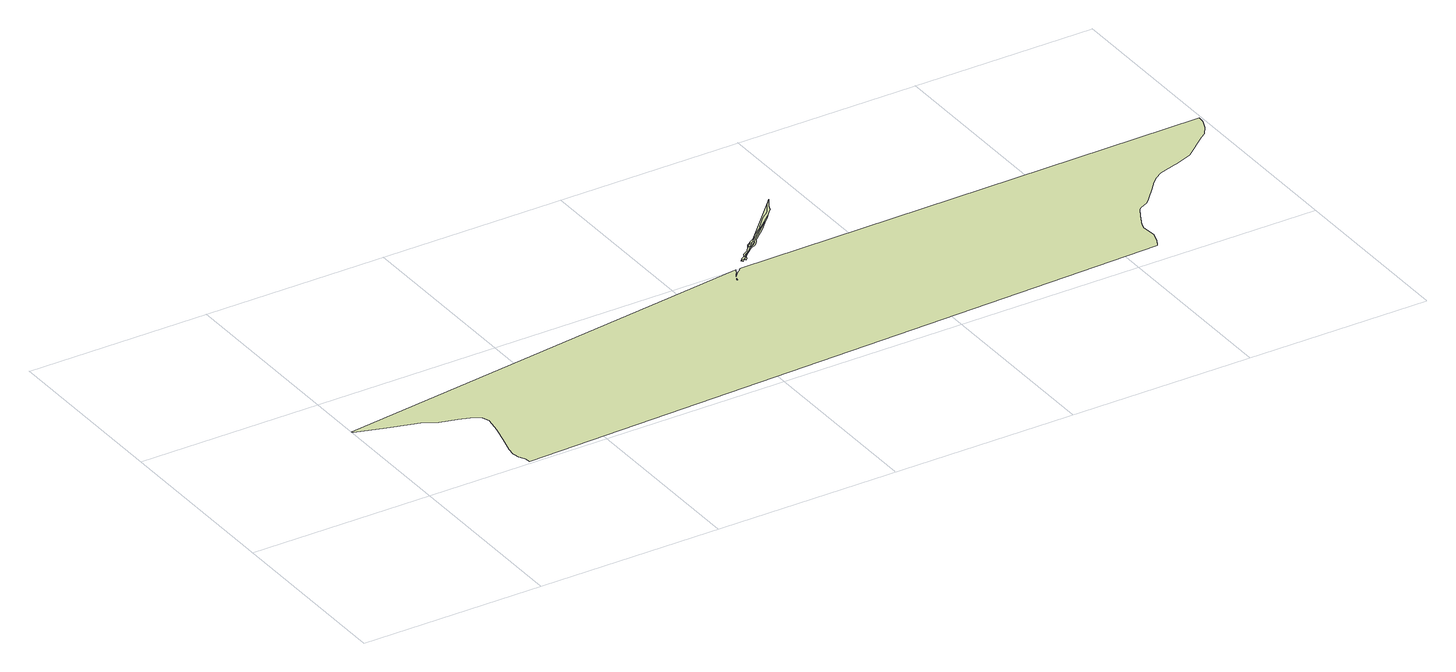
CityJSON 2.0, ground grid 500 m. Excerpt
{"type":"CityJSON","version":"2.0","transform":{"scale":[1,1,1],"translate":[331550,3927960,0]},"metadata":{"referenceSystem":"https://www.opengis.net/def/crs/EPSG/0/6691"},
"CityObjects":{
"landuse1":{"type":"LandUse","attributes":{"class":"203","LandUseDetailAttribute.orgLandUse":"10400","LandUseDetailAttribute.prefecture":"14","LandUseDetailAttribute.city":"14150","LandUseDetailAttribute.note":"都道府県","LandUseDetailAttribute.surveyYear":2015},"geometry":[{"type":"MultiSurface","lod":"1","boundaries":[[[0,1,2,3,4,5,6,7,8,9,10,11,12,13,14,15,16,17,18,19,20,21,22,23,24,25,26,27,28,29,30,31,32,33,34,35,36,37,38,39,40,41,42,43,44,45,46,47,48,49,50,51,52,53,54,55,56,57,58,59,60,61,62,63,64,65,66,67]]]}]},
"landuse2":{"type":"LandUse","attributes":{"class":"205","LandUseDetailAttribute.orgLandUse":"10600","LandUseDetailAttribute.prefecture":"14","LandUseDetailAttribute.city":"14150","LandUseDetailAttribute.note":"都道府県","LandUseDetailAttribute.surveyYear":2015},"geometry":[{"type":"MultiSurface","lod":"1","boundaries":[[[68,69,70,71,72,73]]]}]},
"landuse3":{"type":"LandUse","attributes":{"class":"204","LandUseDetailAttribute.orgLandUse":"10500","LandUseDetailAttribute.prefecture":"14","LandUseDetailAttribute.city":"14150","LandUseDetailAttribute.note":"都道府県","LandUseDetailAttribute.surveyYear":2015},"geometry":[{"type":"MultiSurface","lod":"1","boundaries":[[[74,75,76,77,71,70,69,68,73,78,79,80,81]]]}]},
"landuse4":{"type":"LandUse","attributes":{"class":"204","LandUseDetailAttribute.orgLandUse":"10500","LandUseDetailAttribute.prefecture":"14","LandUseDetailAttribute.city":"14150","LandUseDetailAttribute.note":"都道府県","LandUseDetailAttribute.surveyYear":2015},"geometry":[{"type":"MultiSurface","lod":"1","boundaries":[[[73,82,78]]]}]},
"landuse5":{"type":"LandUse","attributes":{"class":"203","LandUseDetailAttribute.orgLandUse":"10400","LandUseDetailAttribute.prefecture":"14","LandUseDetailAttribute.city":"14150","LandUseDetailAttribute.note":"都道府県","LandUseDetailAttribute.surveyYear":2015},"geometry":[{"type":"MultiSurface","lod":"1","boundaries":[[[83,84,85,78,86,87,88,89]]]}]},
"landuse6":{"type":"LandUse","attributes":{"class":"203","LandUseDetailAttribute.orgLandUse":"10400","LandUseDetailAttribute.prefecture":"14","LandUseDetailAttribute.city":"14150","LandUseDetailAttribute.note":"都道府県","LandUseDetailAttribute.surveyYear":2015}},
"landuse7":{"type":"LandUse","attributes":{"class":"203","LandUseDetailAttribute.orgLandUse":"10400","LandUseDetailAttribute.prefecture":"14","LandUseDetailAttribute.city":"14150","LandUseDetailAttribute.note":"都道府県","LandUseDetailAttribute.surveyYear":2015},"geometry":[{"type":"MultiSurface","lod":"1","boundaries":[[[81,80,79,78,85]]]}]},
"landuse8":{"type":"LandUse","attributes":{"class":"203","LandUseDetailAttribute.orgLandUse":"10400","LandUseDetailAttribute.prefecture":"14","LandUseDetailAttribute.city":"14150","LandUseDetailAttribute.note":"都道府県","LandUseDetailAttribute.surveyYear":2015},"geometry":[{"type":"MultiSurface","lod":"1","boundaries":[[[90,91,85,84]]]}]},
"landuse9":{"type":"LandUse","attributes":{"class":"203","LandUseDetailAttribute.orgLandUse":"10400","LandUseDetailAttribute.prefecture":"14","LandUseDetailAttribute.city":"14150","LandUseDetailAttribute.note":"都道府県","LandUseDetailAttribute.surveyYear":2015},"geometry":[{"type":"MultiSurface","lod":"1","boundaries":[[[92,85,91]]]}]},
"landuse10":{"type":"LandUse","attributes":{"class":"203","LandUseDetailAttribute.orgLandUse":"10400","LandUseDetailAttribute.prefecture":"14","LandUseDetailAttribute.city":"14150","LandUseDetailAttribute.note":"都道府県","LandUseDetailAttribute.surveyYear":2015},"geometry":[{"type":"MultiSurface","lod":"1","boundaries":[[[93,94,95,96,97,98,81,85,92]]]}]},
"landuse11":{"type":"LandUse","attributes":{"class":"203","LandUseDetailAttribute.orgLandUse":"10400","LandUseDetailAttribute.prefecture":"14","LandUseDetailAttribute.city":"14150","LandUseDetailAttribute.note":"都道府県","LandUseDetailAttribute.surveyYear":2015},"geometry":[{"type":"MultiSurface","lod":"1","boundaries":[[[99,94,93,92]]]}]},
"landuse12":{"type":"LandUse","attributes":{"class":"203","LandUseDetailAttribute.orgLandUse":"10400","LandUseDetailAttribute.prefecture":"14","LandUseDetailAttribute.city":"14150","LandUseDetailAttribute.note":"都道府県","LandUseDetailAttribute.surveyYear":2015},"geometry":[{"type":"MultiSurface","lod":"1","boundaries":[[[100,101,99,92,91]]]}]},
"landuse13":{"type":"LandUse","attributes":{"class":"204","LandUseDetailAttribute.orgLandUse":"10500","LandUseDetailAttribute.prefecture":"14","LandUseDetailAttribute.city":"14150","LandUseDetailAttribute.note":"都道府県","LandUseDetailAttribute.surveyYear":2015},"geometry":[{"type":"MultiSurface","lod":"1","boundaries":[[[102,103,104,105,106,107,108,109,110,111,112,113,114,115,74,81,98,97,96,95,94,99,116,117,118,119,120,121,122,123,124]]]}]},
"landuse14":{"type":"LandUse","attributes":{"class":"204","LandUseDetailAttribute.orgLandUse":"10500","LandUseDetailAttribute.prefecture":"14","LandUseDetailAttribute.city":"14150","LandUseDetailAttribute.note":"都道府県","LandUseDetailAttribute.surveyYear":2015},"geometry":[{"type":"MultiSurface","lod":"1","boundaries":[[[125,126,127,116,99,101,100]]]}]},
"landuse15":{"type":"LandUse","attributes":{"class":"205","LandUseDetailAttribute.orgLandUse":"10600","LandUseDetailAttribute.prefecture":"14","LandUseDetailAttribute.city":"14150","LandUseDetailAttribute.note":"都道府県","LandUseDetailAttribute.surveyYear":2015},"geometry":[{"type":"MultiSurface","lod":"1","boundaries":[[[124,123,122,121,120,119,118,117,116,128]]]}]},
"landuse16":{"type":"LandUse","attributes":{"class":"204","LandUseDetailAttribute.orgLandUse":"10500","LandUseDetailAttribute.prefecture":"14","LandUseDetailAttribute.city":"14150","LandUseDetailAttribute.note":"都道府県","LandUseDetailAttribute.surveyYear":2015},"geometry":[{"type":"MultiSurface","lod":"1","boundaries":[[[129,102,124,130]]]}]},
"landuse17":{"type":"LandUse","attributes":{"class":"205","LandUseDetailAttribute.orgLandUse":"10600","LandUseDetailAttribute.prefecture":"14","LandUseDetailAttribute.city":"14150","LandUseDetailAttribute.note":"都道府県","LandUseDetailAttribute.surveyYear":2015},"geometry":[{"type":"MultiSurface","lod":"1","boundaries":[[[130,124,128]]]}]},
"landuse18":{"type":"LandUse","attributes":{"class":"205","LandUseDetailAttribute.orgLandUse":"10600","LandUseDetailAttribute.prefecture":"14","LandUseDetailAttribute.city":"14150","LandUseDetailAttribute.note":"都道府県","LandUseDetailAttribute.surveyYear":2015},"geometry":[{"type":"MultiSurface","lod":"1","boundaries":[[[131,132,133,128,116,127,126,125,134]]]}]},
"landuse19":{"type":"LandUse","attributes":{"class":"205","LandUseDetailAttribute.orgLandUse":"10600","LandUseDetailAttribute.prefecture":"14","LandUseDetailAttribute.city":"14150","LandUseDetailAttribute.note":"都道府県","LandUseDetailAttribute.surveyYear":2015},"geometry":[{"type":"MultiSurface","lod":"1","boundaries":[[[135,136,137,138,130,128]]]}]},
"landuse20":{"type":"LandUse","attributes":{"class":"205","LandUseDetailAttribute.orgLandUse":"10600","LandUseDetailAttribute.prefecture":"14","LandUseDetailAttribute.city":"14150","LandUseDetailAttribute.note":"都道府県","LandUseDetailAttribute.surveyYear":2015},"geometry":[{"type":"MultiSurface","lod":"1","boundaries":[[[139,140,141,142,143,134,125]]]}]},
"landuse21":{"type":"LandUse","attributes":{"class":"205","LandUseDetailAttribute.orgLandUse":"10600","LandUseDetailAttribute.prefecture":"14","LandUseDetailAttribute.city":"14150","LandUseDetailAttribute.note":"都道府県","LandUseDetailAttribute.surveyYear":2015},"geometry":[{"type":"MultiSurface","lod":"1","boundaries":[[[133,135,128]]]}]},
"landuse22":{"type":"LandUse","attributes":{"class":"204","LandUseDetailAttribute.orgLandUse":"10500","LandUseDetailAttribute.prefecture":"14","LandUseDetailAttribute.city":"14150","LandUseDetailAttribute.note":"都道府県","LandUseDetailAttribute.surveyYear":2015},"geometry":[{"type":"MultiSurface","lod":"1","boundaries":[[[144,145,146,147,148,129,130,138,137,136,135]]]}]},
"landuse23":{"type":"LandUse","attributes":{"class":"204","LandUseDetailAttribute.orgLandUse":"10500","LandUseDetailAttribute.prefecture":"14","LandUseDetailAttribute.city":"14150","LandUseDetailAttribute.note":"都道府県","LandUseDetailAttribute.surveyYear":2015},"geometry":[{"type":"MultiSurface","lod":"1","boundaries":[[[149,150,151,152,153,154,155,156,157,158,159,134,143,142,141,140,139,125,100]]]}]},
"landuse24":{"type":"LandUse","attributes":{"class":"204","LandUseDetailAttribute.orgLandUse":"10500","LandUseDetailAttribute.prefecture":"14","LandUseDetailAttribute.city":"14150","LandUseDetailAttribute.note":"都道府県","LandUseDetailAttribute.surveyYear":2015},"geometry":[{"type":"MultiSurface","lod":"1","boundaries":[[[160,161,133,132,131,134,159]]]}]},
"landuse25":{"type":"LandUse","attributes":{"class":"204","LandUseDetailAttribute.orgLandUse":"10500","LandUseDetailAttribute.prefecture":"14","LandUseDetailAttribute.city":"14150","LandUseDetailAttribute.note":"都道府県","LandUseDetailAttribute.surveyYear":2015},"geometry":[{"type":"MultiSurface","lod":"1","boundaries":[[[162,163,164,165,166,167,168,169,170,171,172,173,174,175,176,177,178,179,180,181,182,183,184,185,144,135,133,161,186,187,188,189]]]}]},
"landuse26":{"type":"LandUse","attributes":{"class":"203","LandUseDetailAttribute.orgLandUse":"10400","LandUseDetailAttribute.prefecture":"14","LandUseDetailAttribute.city":"14150","LandUseDetailAttribute.note":"都道府県","LandUseDetailAttribute.surveyYear":2015},"geometry":[{"type":"MultiSurface","lod":"1","boundaries":[[[185,184,183,182,181,180,179,178,177,176,175,174,173,172,171,170,169,168,167,144]]]}]}
},
"vertices":[
[1,350,0],[4,347,0],[73,324,0],[148,303,0],[164,299,0],[167,299,0],[182,290,0],[201,277,0],[247,265,0],[287,252,0],[301,240,0],[308,222,0],[301,177,0],[289,129,0],[276,80,0],[273,58,0],[277,40,0],[285,22,0],[288,8,0],[2094,63,0],[2095,65,0],[2104,82,0],[2107,94,0],[2113,109,0],[2113,116,0],[2110,149,0],[2114,164,0],[2134,203,0],[2147,226,0],[2155,233,0],[2177,243,0],[2190,256,0],[2221,290,0],[2243,316,0],[2259,331,0],[2280,344,0],[2327,358,0],[2338,361,0],[2384,378,0],[2450,432,0],[2465,443,0],[2482,468,0],[2493,493,0],[2495,508,0],[2495,512,0],[1193,502,0],[1189,498,0],[1188,497,0],[1187,495,0],[1183,492,0],[1183,491,0],[1180,490,0],[1177,488,0],[1168,477,0],[1165,474,0],[1162,465,0],[1160,455,0],[1159,447,0],[1157,443,0],[1157,447,0],[1157,452,0],[1158,458,0],[1158,463,0],[1159,466,0],[1168,481,0],[1175,491,0],[1178,499,0],[1180,501,0],
[1224,533,0],[1222,534,0],[1217,531,0],[1216,529,0],[1217,527,0],[1224,532,0],
[1230,544,0],[1227,542,0],[1220,537,0],[1214,531,0],[1228,536,0],[1229,538,0],[1231,540,0],[1232,542,0],
[1223,532,0],
[1230,532,0],[1235,541,0],[1233,541,0],[1227,534,0],[1227,533,0],[1226,531,0],[1226,528,0],
[1236,542,0],[1237,544,0],
[1238,545,0],
[1242,552,0],[1246,555,0],[1240,551,0],[1238,549,0],[1236,546,0],[1233,543,0],
[1252,560,0],
[1260,564,0],[1257,562,0],
[1269,587,0],[1267,585,0],[1266,584,0],[1264,581,0],[1262,578,0],[1260,575,0],[1258,572,0],[1254,567,0],[1252,565,0],[1249,562,0],[1239,555,0],[1237,554,0],[1235,552,0],[1232,546,0],[1268,575,0],[1266,575,0],[1264,575,0],[1262,575,0],[1262,577,0],[1263,578,0],[1265,580,0],[1269,584,0],[1271,585,0],
[1273,576,0],[1270,575,0],[1269,575,0],
[1275,582,0],
[1270,587,0],[1272,585,0],
[1286,590,0],[1284,590,0],[1283,590,0],[1287,589,0],
[1282,590,0],[1279,589,0],[1278,589,0],[1274,587,0],
[1274,576,0],[1278,578,0],[1282,582,0],[1285,585,0],[1287,588,0],
[1298,607,0],[1295,604,0],[1290,600,0],[1279,593,0],[1272,588,0],
[1266,568,0],[1279,574,0],[1286,580,0],[1292,588,0],[1296,593,0],[1298,596,0],[1300,598,0],[1335,628,0],[1343,636,0],[1356,651,0],[1360,655,0],
[1370,665,0],[1379,674,0],
[1401,700,0],[1403,706,0],[1406,713,0],[1416,728,0],[1422,738,0],[1412,727,0],[1408,721,0],[1398,706,0],[1391,696,0],[1388,691,0],[1386,689,0],[1381,684,0],[1375,680,0],[1374,680,0],[1369,676,0],[1363,671,0],[1349,656,0],[1340,645,0],[1337,642,0],[1336,640,0],[1329,633,0],[1320,626,0],[1312,619,0],[1310,618,0],[1385,681,0],[1395,692,0],[1400,697,0],[1400,699,0]
]}
